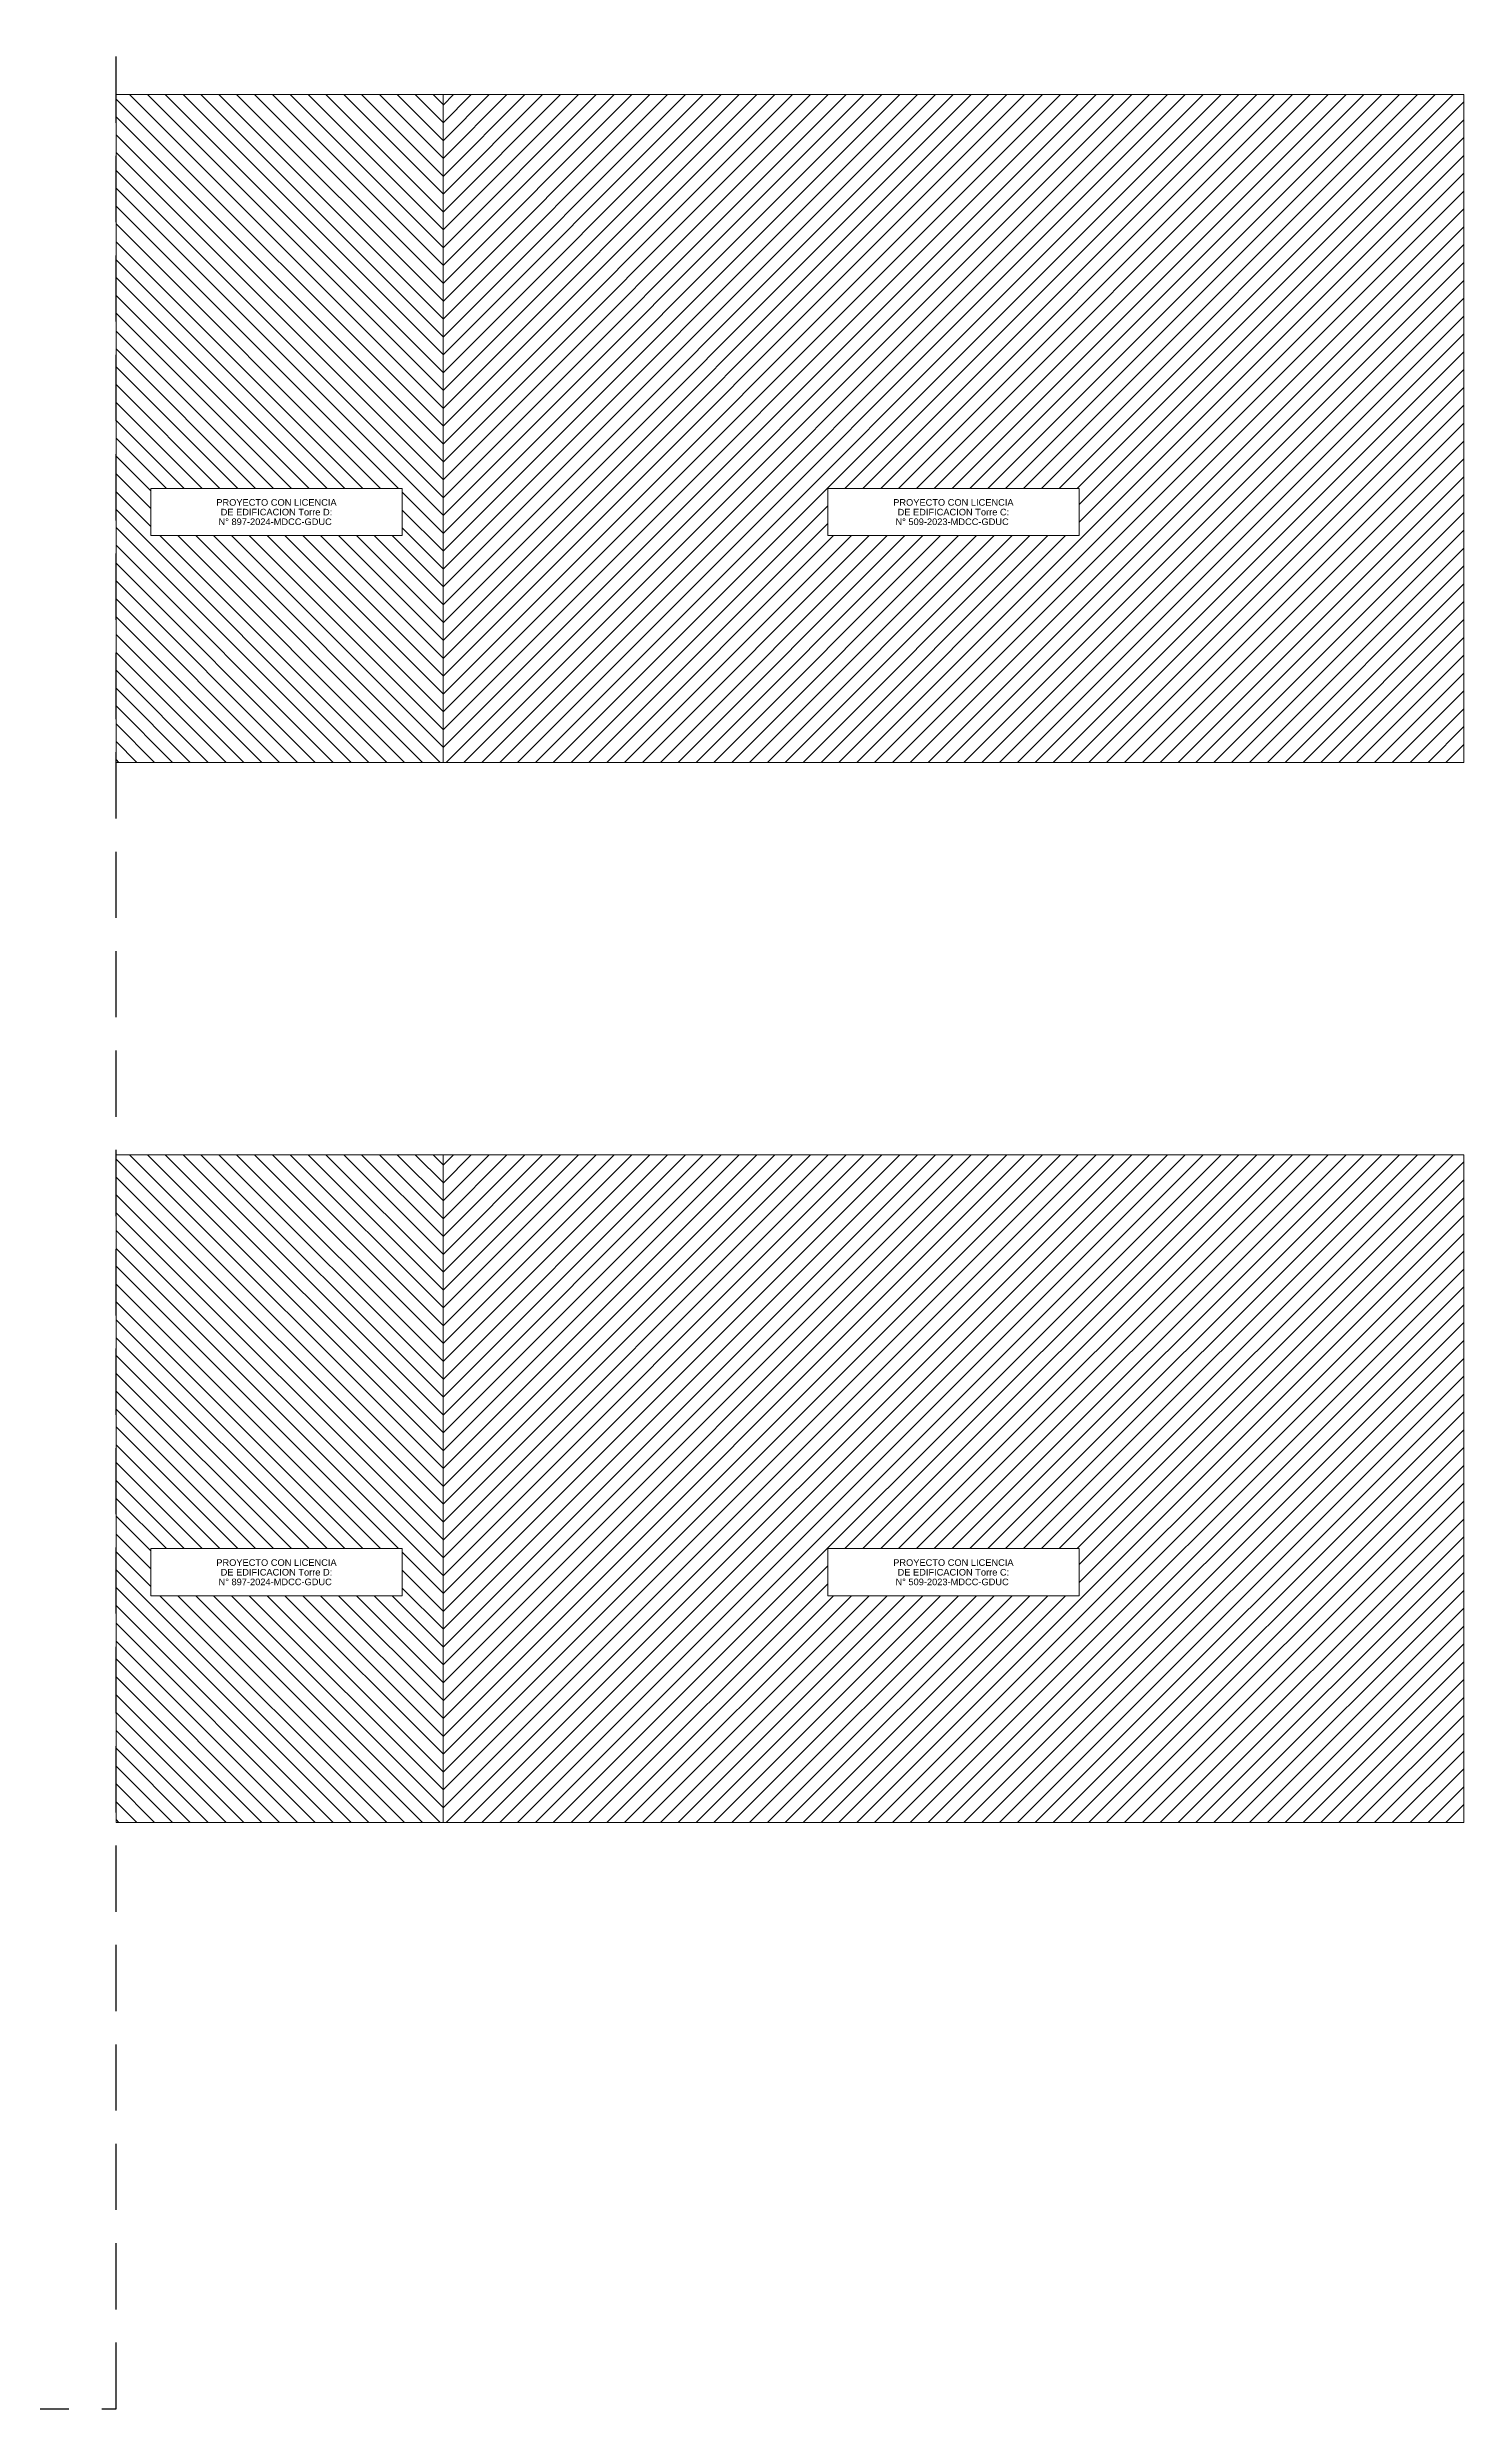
# Model space of a CAD drawing. Header units: millimetres. Extents: x 226245 to 226466, y 8188089 to 8188267.
# Drawn here: x 226412.7 to 226466.1, y 8188089 to 8188178.1 of the extents above; entities that cross this region are included whole.
import ezdxf
from ezdxf.enums import TextEntityAlignment as Align

# ---------------------------------------------------------------- set-up
doc = ezdxf.new("R2010")
doc.units = ezdxf.units.MM
doc.linetypes.add('DASHED', pattern=[0.75, 0.5, -0.25])
doc.layers.add('00_GRUPO3S', color=7, linetype='DASHED')
doc.layers.add('MQ.TEXTOS GENERALES', color=7, linetype='Continuous', lineweight=30)
doc.styles.get("Standard").update_dxf_attribs({"font": 'arial.ttf'})

msp = doc.modelspace()

# ---------------------------------------------------------------- hatches: boundary and pattern name
at = {"lineweight": 0}
h = msp.add_hatch(dxfattribs=at)
h.set_pattern_fill('ANSI31', color=8, scale=0.15, angle=90)
h.set_pattern_definition([(135, (223333.8228, 8186528.11445), (-0.336759605, -0.336759605), [])])
h.paths.add_polyline_path([(226415.272, 8188151.089), (226427.607, 8188151.089), (226427.607, 8188176.283), (226415.272, 8188176.283)])
h.paths.add_polyline_path([(226426.065, 8188161.422), (226426.065, 8188159.643), (226416.583, 8188159.643), (226416.583, 8188161.422)], flags=16)
h.paths.add_polyline_path([(226419.074, 8188159.974), (226423.574, 8188159.974), (226423.574, 8188160.361), (226419.074, 8188160.361)], flags=8)
h.paths.add_polyline_path([(226419.154, 8188160.339), (226423.494, 8188160.339), (226423.494, 8188160.727), (226419.154, 8188160.727)], flags=8)
h.paths.add_polyline_path([(226418.989, 8188160.703), (226423.659, 8188160.703), (226423.659, 8188161.091), (226418.989, 8188161.091)], flags=8)
h = msp.add_hatch(dxfattribs=at)
h.set_pattern_fill('ANSI31', color=8, scale=0.15)
h.set_pattern_definition([(45, (223326.375, 8186528.11445), (-0.336759605, 0.336759605), [])])
h.paths.add_polyline_path([(226466.117, 8188176.283), (226427.607, 8188176.283), (226427.607, 8188151.089), (226466.117, 8188151.089)])
h.paths.add_polyline_path([(226442.121, 8188161.422), (226451.603, 8188161.422), (226451.603, 8188159.643), (226442.121, 8188159.643)], flags=16)
h.paths.add_polyline_path([(226444.612, 8188159.973), (226449.112, 8188159.973), (226449.112, 8188160.361), (226444.612, 8188160.361)], flags=8)
h.paths.add_polyline_path([(226444.692, 8188160.339), (226449.032, 8188160.339), (226449.032, 8188160.727), (226444.692, 8188160.727)], flags=8)
h.paths.add_polyline_path([(226444.526, 8188160.703), (226449.197, 8188160.703), (226449.197, 8188161.091), (226444.526, 8188161.091)], flags=8)
h = msp.add_hatch(dxfattribs=at)
h.set_pattern_fill('ANSI31', color=8, scale=0.15, angle=90)
h.set_pattern_definition([(135, (223333.8228, 8186488.11445), (-0.336759605, -0.336759605), [])])
h.paths.add_polyline_path([(226415.272, 8188111.089), (226427.607, 8188111.089), (226427.607, 8188136.283), (226415.272, 8188136.283)])
h.paths.add_polyline_path([(226426.065, 8188121.422), (226426.065, 8188119.643), (226416.583, 8188119.643), (226416.583, 8188121.422)], flags=16)
h.paths.add_polyline_path([(226419.074, 8188119.974), (226423.574, 8188119.974), (226423.574, 8188120.361), (226419.074, 8188120.361)], flags=8)
h.paths.add_polyline_path([(226419.154, 8188120.339), (226423.494, 8188120.339), (226423.494, 8188120.727), (226419.154, 8188120.727)], flags=8)
h.paths.add_polyline_path([(226418.989, 8188120.703), (226423.659, 8188120.703), (226423.659, 8188121.091), (226418.989, 8188121.091)], flags=8)
h = msp.add_hatch(dxfattribs=at)
h.set_pattern_fill('ANSI31', color=8, scale=0.15)
h.set_pattern_definition([(45, (223326.37503, 8186488.11445), (-0.336759605, 0.336759605), [])])
h.paths.add_polyline_path([(226466.117, 8188136.283), (226427.607, 8188136.283), (226427.607, 8188111.089), (226466.117, 8188111.089)])
h.paths.add_polyline_path([(226442.121, 8188121.422), (226451.603, 8188121.422), (226451.603, 8188119.643), (226442.121, 8188119.643)], flags=16)
h.paths.add_polyline_path([(226444.612, 8188119.973), (226449.112, 8188119.973), (226449.112, 8188120.361), (226444.612, 8188120.361)], flags=8)
h.paths.add_polyline_path([(226444.692, 8188120.339), (226449.032, 8188120.339), (226449.032, 8188120.727), (226444.692, 8188120.727)], flags=8)
h.paths.add_polyline_path([(226444.526, 8188120.703), (226449.197, 8188120.703), (226449.197, 8188121.091), (226444.526, 8188121.091)], flags=8)

# ---------------------------------------------------------------- linework, layer by layer
at = {"color": 8, "lineweight": 0}
for points in [[(226415.272, 8188176.283), (226427.607, 8188176.283), (226427.607, 8188151.089), (226415.272, 8188151.089)], [(226427.607, 8188176.283), (226466.117, 8188176.283), (226466.117, 8188151.089), (226427.607, 8188151.089)], [(226416.583, 8188161.422), (226426.065, 8188161.422), (226426.065, 8188159.643), (226416.583, 8188159.643)], [(226442.121, 8188161.422), (226451.603, 8188161.422), (226451.603, 8188159.643), (226442.121, 8188159.643)], [(226415.272, 8188136.283), (226427.607, 8188136.283), (226427.607, 8188111.089), (226415.272, 8188111.089)], [(226427.607, 8188136.283), (226466.117, 8188136.283), (226466.117, 8188111.089), (226427.607, 8188111.089)], [(226416.583, 8188121.422), (226426.065, 8188121.422), (226426.065, 8188119.643), (226416.583, 8188119.643)], [(226442.121, 8188121.422), (226451.603, 8188121.422), (226451.603, 8188119.643), (226442.121, 8188119.643)]]:
    msp.add_lwpolyline(points, close=True, dxfattribs=at)
at = {"layer": '00_GRUPO3S', "color": 2, "ltscale": 5}
msp.add_lwpolyline([(226415.272, 8188267.174), (226388.492, 8188267.174), (226388.492, 8188088.97), (226415.272, 8188088.97)], close=True, dxfattribs=at)

# ---------------------------------------------------------------- texts
at = {"layer": 'MQ.TEXTOS GENERALES'}
for s, p in [('PROYECTO CON LICENCIA', (226421.324, 8188160.897)), ('PROYECTO CON LICENCIA', (226446.862, 8188160.897)), ('N° 897-2024-MDCC-GDUC ', (226421.324, 8188160.168)), ('DE EDIFICACION Torre D:', (226421.324, 8188160.532)), ('N° 509-2023-MDCC-GDUC ', (226446.862, 8188160.168)), ('DE EDIFICACION Torre C:', (226446.862, 8188160.532)), ('PROYECTO CON LICENCIA', (226421.324, 8188120.897)), ('PROYECTO CON LICENCIA', (226446.862, 8188120.897)), ('N° 897-2024-MDCC-GDUC ', (226421.324, 8188120.168)), ('DE EDIFICACION Torre D:', (226421.324, 8188120.532)), ('N° 509-2023-MDCC-GDUC ', (226446.862, 8188120.168)), ('DE EDIFICACION Torre C:', (226446.862, 8188120.532))]:
    msp.add_text(s, height=0.25, dxfattribs=at).set_placement(p, align=Align.MIDDLE_CENTER)

doc.saveas('drawing.dxf')
